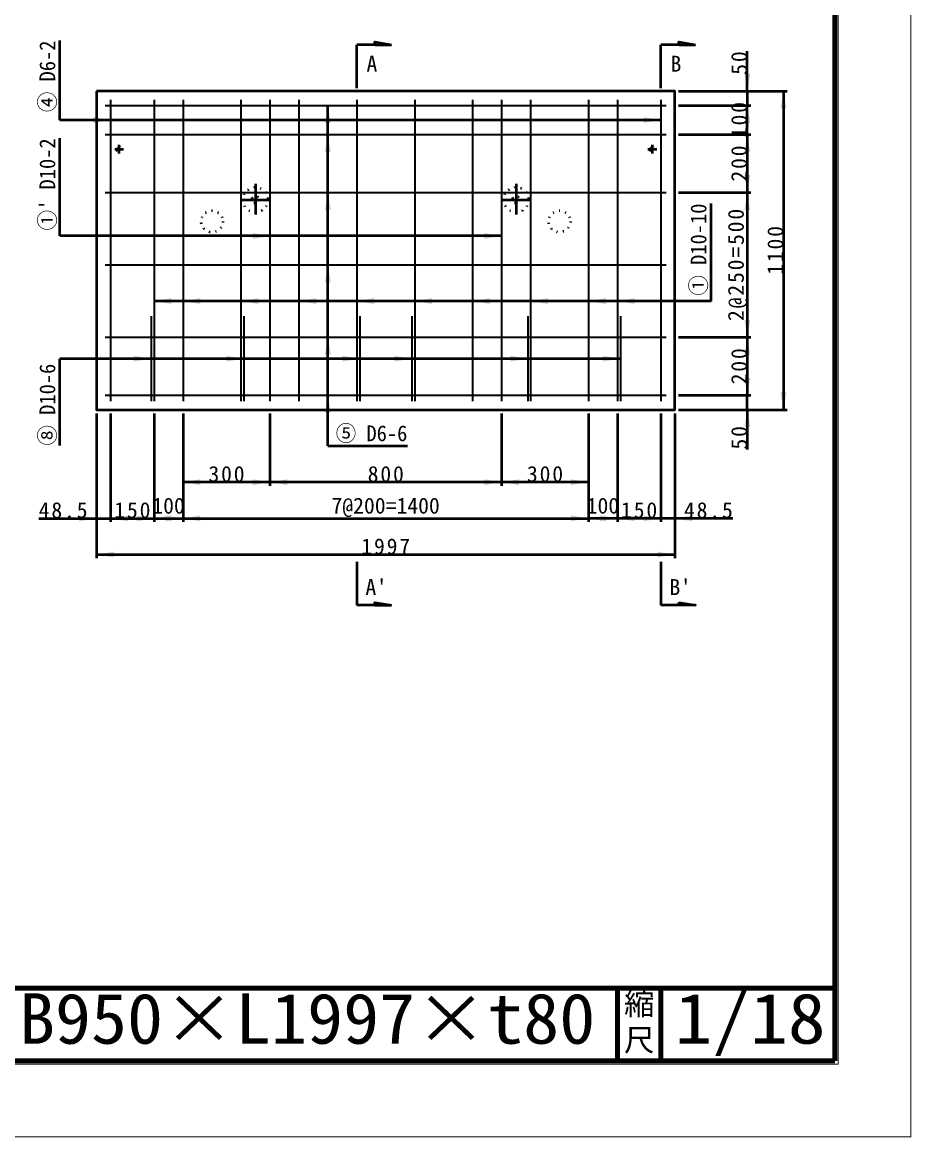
# Model space of a CAD drawing. Units: millimetres, scale not verified, with parts at other scales. Extents: x -2102 to 2102, y -1485 to 1485.
# Drawn here: x 875 to 2102, y -1485 to 54 of the extents above; entities that cross this region are included whole.
import ezdxf
from ezdxf.enums import TextEntityAlignment as Align

# ---------------------------------------------------------------- set-up
doc = ezdxf.new("R2010")
doc.units = ezdxf.units.MM
doc.header["$LTSCALE"] = 5
doc.linetypes.add('DOTTED', pattern=[1.75, 0.25, -1.5])
doc.linetypes.add('LONG_DASHED_DOTTED', pattern=[15.25, 12, -1.5, 0.25, -1.5])
doc.layers.add('0-0_V-nasSTD', color=7, linetype='Continuous', lineweight=50)
doc.layers.add('0-1_0', color=7, linetype='Continuous', lineweight=100)
doc.styles.add('ＭＳ ゴシック', font='')
doc.styles.get('ＭＳ ゴシック').set_extended_font_data('MS Gothic')

msp = doc.modelspace()

# ---------------------------------------------------------------- linework, layer by layer
at = {"layer": '0-0_V-nasSTD'}
for p, q in [((927.397, -81.2), (927.397, 28.8)), ((1337.397, -37.2), (1337.397, 22.8)), ((1362.397, 22.8), (1337.397, 22.8)), ((1362.397, 22.8), (1385.437, 22.8)), ((1757.397, -37.2), (1757.397, 22.8)), ((1782.397, 22.8), (1757.397, 22.8)), ((1782.397, 22.8), (1805.437, 22.8)), ((1876.797, -41.2), (1876.797, 13.8)), ((1781.797, -41.2), (1931.797, -41.2)), ((1876.797, -41.2), (1876.797, -61.2)), ((1926.797, -41.2), (1926.797, -481.2)), ((1297.397, -531.2), (1297.397, -61.2)), ((1781.797, -61.2), (1881.797, -61.2)), ((1876.797, -101.2), (1876.797, -61.2)), ((1757.397, -81.2), (927.397, -81.2)), ((927.397, -241.2), (927.397, -106.2)), ((1781.797, -101.2), (1881.797, -101.2)), ((1876.797, -101.2), (1876.797, -181.2)), ((1781.797, -181.2), (1881.797, -181.2)), ((1876.797, -181.2), (1876.797, -381.2)), ((1826.797, -331.2), (1826.797, -196.2)), ((1537.397, -241.2), (927.397, -241.2)), ((1826.797, -331.2), (1057.397, -331.2)), ((1781.797, -381.2), (1881.797, -381.2)), ((1876.797, -381.2), (1876.797, -461.2)), ((1701.397, -410.686), (927.397, -410.686)), ((927.397, -530.686), (927.397, -410.686)), ((1781.797, -461.2), (1881.797, -461.2)), ((1876.797, -481.2), (1876.797, -461.2)), ((977.997, -486.2), (977.997, -686.2)), ((997.397, -486.2), (997.397, -636.2)), ((1057.397, -486.2), (1057.397, -636.2)), ((1097.397, -486.2), (1097.397, -636.2)), ((1217.397, -486.2), (1217.397, -586.2)), ((1537.397, -486.2), (1537.397, -586.2)), ((1657.397, -486.2), (1657.397, -636.2)), ((1697.397, -486.2), (1697.397, -636.2)), ((1757.397, -486.2), (1757.397, -636.2)), ((1776.797, -486.2), (1776.797, -686.2)), ((1781.797, -481.2), (1931.797, -481.2)), ((1876.797, -481.2), (1876.797, -536.2)), ((1297.397, -531.2), (1407.397, -531.2)), ((1217.397, -581.2), (1097.397, -581.2)), ((1537.397, -581.2), (1217.397, -581.2)), ((1657.397, -581.2), (1537.397, -581.2)), ((897.997, -631.2), (977.997, -631.2)), ((1057.397, -631.2), (1097.397, -631.2)), ((1097.397, -631.2), (1657.397, -631.2)), ((1697.397, -631.2), (1657.397, -631.2)), ((1856.797, -631.2), (1776.797, -631.2)), ((977.997, -681.2), (1776.797, -681.2)), ((1337.397, -691.2), (1337.397, -751.2)), ((1757.397, -691.2), (1757.397, -751.2)), ((1362.397, -751.2), (1337.397, -751.2)), ((1362.397, -751.2), (1385.437, -751.2)), ((1782.397, -751.2), (1757.397, -751.2)), ((1782.397, -751.2), (1782.397, -747.36))]:
    msp.add_line(p, q, dxfattribs=at)
at = {"layer": '0-0_V-nasSTD', "lineweight": 35}
for p, q in [((989.997, -61.2), (1764.797, -61.2)), ((997.397, -53.2), (997.397, -469.2)), ((1057.397, -53.2), (1057.397, -469.2)), ((1097.397, -53.2), (1097.397, -469.2)), ((1177.397, -53.2), (1177.397, -469.2)), ((1217.397, -53.2), (1217.397, -469.2)), ((1257.397, -53.2), (1257.397, -469.2)), ((1337.397, -53.2), (1337.397, -469.2)), ((1417.397, -53.2), (1417.397, -469.2)), ((1497.397, -53.2), (1497.397, -469.2)), ((1537.397, -53.2), (1537.397, -469.2)), ((1577.397, -53.2), (1577.397, -469.2)), ((1657.397, -53.2), (1657.397, -469.2)), ((1697.397, -53.2), (1697.397, -469.2)), ((1757.397, -53.2), (1757.397, -469.2)), ((989.997, -101.2), (1764.797, -101.2)), ((989.997, -181.2), (1764.797, -181.2)), ((989.997, -281.2), (1764.797, -281.2)), ((1053.397, -352.171), (1053.397, -469.2)), ((1181.397, -352.171), (1181.397, -469.2)), ((1341.397, -352.171), (1341.397, -469.2)), ((1413.397, -352.171), (1413.397, -469.2)), ((1573.397, -352.171), (1573.397, -469.2)), ((1701.397, -352.171), (1701.397, -469.2)), ((989.997, -381.2), (1764.797, -381.2)), ((989.997, -461.2), (1764.797, -461.2))]:
    msp.add_line(p, q, dxfattribs=at)
at = {"layer": '0-0_V-nasSTD', "linetype": 'LONG_DASHED_DOTTED'}
for p, q in [((1003.197, -121.2), (1015.197, -121.2)), ((1009.197, -127.2), (1009.197, -115.2)), ((1739.597, -121.2), (1751.597, -121.2)), ((1745.597, -127.2), (1745.597, -115.2)), ((1197.397, -169.4), (1197.397, -211.8)), ((1557.397, -169.4), (1557.397, -211.8)), ((1176.197, -191.2), (1218.597, -191.2)), ((1536.197, -191.2), (1578.597, -191.2))]:
    msp.add_line(p, q, dxfattribs=at)
at = {"layer": '0-0_V-nasSTD', "lineweight": 100}
for p, q in [((1697.5, -1280), (1697.5, -1380)), ((1757.5, -1280), (1757.5, -1380)), ((-1997.5, -1380), (1997.5, -1380))]:
    msp.add_line(p, q, dxfattribs=at)
at = {"layer": '0-0_V-nasSTD', "lineweight": 18}
for points in [[(-2102.5, -1485), (-2102.5, 1485), (2102.5, 1485), (2102.5, -1485)], [(-2002.5, -1385), (-2002.5, 1385), (2002.5, 1385), (2002.5, -1385)]]:
    msp.add_lwpolyline(points, close=True, dxfattribs=at)
at = {"layer": '0-0_V-nasSTD', "lineweight": 100}
msp.add_lwpolyline([(1997.5, -1380), (1997.5, 1380), (-1997.5, 1380)], dxfattribs=at)
at = {"layer": '0-0_V-nasSTD'}
for points in [[(1362.397, 22.8), (1362.397, 26.64), (1385.437, 22.8)], [(1782.397, 22.8), (1782.397, 26.64), (1805.437, 22.8)], [(977.997, -631.2), (997.397, -631.2), (1057.397, -631.2)], [(1776.797, -631.2), (1757.397, -631.2), (1697.397, -631.2)], [(1362.397, -751.2), (1362.397, -747.36), (1385.437, -751.2)], [(1782.397, -747.36), (1805.437, -751.2), (1782.397, -751.2)]]:
    msp.add_lwpolyline(points, dxfattribs=at)
msp.add_lwpolyline([(977.997, -41.2), (977.997, -481.2), (1776.797, -481.2), (1776.797, -41.2)], close=True, dxfattribs=at)
at = {"layer": '0-0_V-nasSTD', "linetype": 'DOTTED'}
for centre, radius in [((1009.197, -121.2), 3.8), ((1009.197, -121.2), 2.4), ((1009.197, -121.2), 2), ((1745.597, -121.2), 3.8), ((1745.597, -121.2), 2.4), ((1745.597, -121.2), 2), ((1197.397, -191.2), 17.2), ((1557.397, -191.2), 17.2), ((1197.397, -191.2), 5), ((1557.397, -191.2), 5), ((1137.397, -221.2), 15), ((1617.397, -221.2), 15)]:
    msp.add_circle(centre, radius, dxfattribs=at)
at = {"layer": '0-0_V-nasSTD'}
for points in [[(1872.797, -17.2), (1876.797, -41.2), (1876.797, -17.2)], [(1876.797, -41.2), (1876.797, -17.2), (1880.797, -17.2)], [(1922.797, -65.2), (1926.797, -65.2), (1926.797, -41.2)], [(1926.797, -65.2), (1926.797, -41.2), (1930.797, -65.2)], [(1293.397, -85.2), (1297.397, -85.2), (1297.397, -61.2)], [(1297.397, -85.2), (1297.397, -61.2), (1301.397, -85.2)], [(1872.797, -85.2), (1876.797, -85.2), (1876.797, -61.2)], [(1876.797, -85.2), (1876.797, -61.2), (1880.797, -85.2)], [(973.397, -81.2), (973.397, -77.2), (997.397, -81.2)], [(973.397, -85.2), (973.397, -81.2), (997.397, -81.2)], [(1733.397, -81.2), (1733.397, -77.2), (1757.397, -81.2)], [(1733.397, -85.2), (1733.397, -81.2), (1757.397, -81.2)], [(1872.797, -77.2), (1876.797, -101.2), (1876.797, -77.2)], [(1876.797, -101.2), (1876.797, -77.2), (1880.797, -77.2)], [(1293.397, -125.2), (1297.397, -125.2), (1297.397, -101.2)], [(1297.397, -125.2), (1297.397, -101.2), (1301.397, -125.2)], [(1872.797, -125.2), (1876.797, -125.2), (1876.797, -101.2)], [(1876.797, -125.2), (1876.797, -101.2), (1880.797, -125.2)], [(1872.797, -157.2), (1876.797, -181.2), (1876.797, -157.2)], [(1876.797, -181.2), (1876.797, -157.2), (1880.797, -157.2)], [(1293.397, -205.2), (1297.397, -205.2), (1297.397, -181.2)], [(1297.397, -205.2), (1297.397, -181.2), (1301.397, -205.2)], [(1872.797, -205.2), (1876.797, -205.2), (1876.797, -181.2)], [(1876.797, -205.2), (1876.797, -181.2), (1880.797, -205.2)], [(1193.397, -241.2), (1193.397, -237.2), (1217.397, -241.2)], [(1193.397, -245.2), (1193.397, -241.2), (1217.397, -241.2)], [(1513.397, -241.2), (1513.397, -237.2), (1537.397, -241.2)], [(1513.397, -245.2), (1513.397, -241.2), (1537.397, -241.2)], [(1293.397, -305.2), (1297.397, -305.2), (1297.397, -281.2)], [(1297.397, -305.2), (1297.397, -281.2), (1301.397, -305.2)], [(1057.397, -331.2), (1081.397, -331.2), (1081.397, -327.2)], [(1057.397, -331.2), (1081.397, -335.2), (1081.397, -331.2)], [(1097.397, -331.2), (1121.397, -331.2), (1121.397, -327.2)], [(1097.397, -331.2), (1121.397, -335.2), (1121.397, -331.2)], [(1177.397, -331.2), (1201.397, -331.2), (1201.397, -327.2)], [(1177.397, -331.2), (1201.397, -335.2), (1201.397, -331.2)], [(1257.397, -331.2), (1281.397, -331.2), (1281.397, -327.2)], [(1257.397, -331.2), (1281.397, -335.2), (1281.397, -331.2)], [(1337.397, -331.2), (1361.397, -331.2), (1361.397, -327.2)], [(1337.397, -331.2), (1361.397, -335.2), (1361.397, -331.2)], [(1417.397, -331.2), (1441.397, -331.2), (1441.397, -327.2)], [(1417.397, -331.2), (1441.397, -335.2), (1441.397, -331.2)], [(1497.397, -331.2), (1521.397, -331.2), (1521.397, -327.2)], [(1497.397, -331.2), (1521.397, -335.2), (1521.397, -331.2)], [(1577.397, -331.2), (1601.397, -331.2), (1601.397, -327.2)], [(1577.397, -331.2), (1601.397, -335.2), (1601.397, -331.2)], [(1657.397, -331.2), (1681.397, -331.2), (1681.397, -327.2)], [(1657.397, -331.2), (1681.397, -335.2), (1681.397, -331.2)], [(1697.397, -331.2), (1721.397, -331.2), (1721.397, -327.2)], [(1697.397, -331.2), (1721.397, -335.2), (1721.397, -331.2)], [(1872.797, -357.2), (1876.797, -381.2), (1876.797, -357.2)], [(1876.797, -381.2), (1876.797, -357.2), (1880.797, -357.2)], [(1293.397, -405.2), (1297.397, -405.2), (1297.397, -381.2)], [(1297.397, -405.2), (1297.397, -381.2), (1301.397, -405.2)], [(1872.797, -405.2), (1876.797, -405.2), (1876.797, -381.2)], [(1876.797, -405.2), (1876.797, -381.2), (1880.797, -405.2)], [(1029.397, -410.686), (1029.397, -406.686), (1053.397, -410.686)], [(1029.397, -414.686), (1029.397, -410.686), (1053.397, -410.686)], [(1157.397, -410.686), (1157.397, -406.686), (1181.397, -410.686)], [(1157.397, -414.686), (1157.397, -410.686), (1181.397, -410.686)], [(1317.397, -410.686), (1317.397, -406.686), (1341.397, -410.686)], [(1317.397, -414.686), (1317.397, -410.686), (1341.397, -410.686)], [(1389.397, -410.686), (1389.397, -406.686), (1413.397, -410.686)], [(1389.397, -414.686), (1389.397, -410.686), (1413.397, -410.686)], [(1549.397, -410.686), (1549.397, -406.686), (1573.397, -410.686)], [(1549.397, -414.686), (1549.397, -410.686), (1573.397, -410.686)], [(1677.397, -410.686), (1677.397, -406.686), (1701.397, -410.686)], [(1677.397, -414.686), (1677.397, -410.686), (1701.397, -410.686)], [(1872.797, -437.2), (1876.797, -461.2), (1876.797, -437.2)], [(1876.797, -461.2), (1876.797, -437.2), (1880.797, -437.2)], [(1293.397, -485.2), (1297.397, -485.2), (1297.397, -461.2)], [(1297.397, -485.2), (1297.397, -461.2), (1301.397, -485.2)], [(1922.797, -457.2), (1926.797, -481.2), (1926.797, -457.2)], [(1926.797, -481.2), (1926.797, -457.2), (1930.797, -457.2)], [(1872.797, -505.2), (1876.797, -505.2), (1876.797, -481.2)], [(1876.797, -505.2), (1876.797, -481.2), (1880.797, -505.2)], [(1097.397, -581.2), (1121.397, -581.2), (1121.397, -577.2)], [(1097.397, -581.2), (1121.397, -585.2), (1121.397, -581.2)], [(1193.397, -581.2), (1193.397, -577.2), (1217.397, -581.2)], [(1193.397, -585.2), (1193.397, -581.2), (1217.397, -581.2)], [(1217.397, -581.2), (1241.397, -581.2), (1241.397, -577.2)], [(1217.397, -581.2), (1241.397, -585.2), (1241.397, -581.2)], [(1513.397, -581.2), (1513.397, -577.2), (1537.397, -581.2)], [(1513.397, -585.2), (1513.397, -581.2), (1537.397, -581.2)], [(1537.397, -581.2), (1561.397, -581.2), (1561.397, -577.2)], [(1537.397, -581.2), (1561.397, -585.2), (1561.397, -581.2)], [(1633.397, -581.2), (1633.397, -577.2), (1657.397, -581.2)], [(1633.397, -585.2), (1633.397, -581.2), (1657.397, -581.2)], [(953.997, -631.2), (953.997, -627.2), (977.997, -631.2)], [(997.397, -631.2), (1021.397, -631.2), (1021.397, -627.2)], [(1033.397, -631.2), (1033.397, -627.2), (1057.397, -631.2)], [(1057.397, -631.2), (1081.397, -631.2), (1081.397, -627.2)], [(1073.397, -631.2), (1073.397, -627.2), (1097.397, -631.2)], [(1097.397, -631.2), (1121.397, -631.2), (1121.397, -627.2)], [(1633.397, -631.2), (1633.397, -627.2), (1657.397, -631.2)], [(1657.397, -631.2), (1681.397, -631.2), (1681.397, -627.2)], [(1673.397, -631.2), (1673.397, -627.2), (1697.397, -631.2)], [(1697.397, -631.2), (1721.397, -631.2), (1721.397, -627.2)], [(1733.397, -631.2), (1733.397, -627.2), (1757.397, -631.2)], [(1776.797, -631.2), (1800.797, -631.2), (1800.797, -627.2)], [(953.997, -635.2), (953.997, -631.2), (977.997, -631.2)], [(997.397, -631.2), (1021.397, -635.2), (1021.397, -631.2)], [(1033.397, -635.2), (1033.397, -631.2), (1057.397, -631.2)], [(1057.397, -631.2), (1081.397, -635.2), (1081.397, -631.2)], [(1073.397, -635.2), (1073.397, -631.2), (1097.397, -631.2)], [(1097.397, -631.2), (1121.397, -635.2), (1121.397, -631.2)], [(1633.397, -635.2), (1633.397, -631.2), (1657.397, -631.2)], [(1657.397, -631.2), (1681.397, -635.2), (1681.397, -631.2)], [(1673.397, -635.2), (1673.397, -631.2), (1697.397, -631.2)], [(1697.397, -631.2), (1721.397, -635.2), (1721.397, -631.2)], [(1733.397, -635.2), (1733.397, -631.2), (1757.397, -631.2)], [(1776.797, -631.2), (1800.797, -635.2), (1800.797, -631.2)], [(977.997, -681.2), (1001.997, -681.2), (1001.997, -677.2)], [(977.997, -681.2), (1001.997, -685.2), (1001.997, -681.2)], [(1752.797, -681.2), (1752.797, -677.2), (1776.797, -681.2)], [(1752.797, -685.2), (1752.797, -681.2), (1776.797, -681.2)]]:
    msp.add_solid(points, dxfattribs=at)
at = {"layer": '0-1_0'}
msp.add_line((-1997.5, -1280), (1997.5, -1280), dxfattribs=at)

# ---------------------------------------------------------------- texts
at = {"layer": '0-0_V-nasSTD', "style": 'ＭＳ ゴシック', "width": 0.95}
for s, p in [('④ D6-2', (927.397, -70.312)), ("①' D10-2", (927.397, -233.63)), ('① D10-10', (1826.797, -323.63)), ('⑧ D10-6', (927.397, -530.686))]:
    msp.add_text(s, height=21.85, rotation=90, dxfattribs=at).set_placement(p, align=Align.BOTTOM_LEFT)
at = {"layer": '0-0_V-nasSTD', "style": 'ＭＳ ゴシック'}
for s, height, p in [('A', 21.99, (1350.762, -21.025)), ('B', 21.99, (1770.762, -21.025)), ('100', 21.99, (1054.897, -631.2)), ('7@200=1400', 21.99, (1302.397, -631.2)), ('100', 21.99, (1654.897, -631.2)), ("A'", 21.99, (1349.286, -743.644)), ("B'", 21.99, (1769.286, -743.644)), ('縮', 30.79, (1706.482, -1326.001)), ('尺', 30.79, (1706.476, -1375.99))]:
    msp.add_text(s, height=height, dxfattribs=at).set_placement(p, align=Align.BOTTOM_LEFT)
for s, height, width, p in [('⑤ D6-6', 21.85, 0.95, (1308.285, -531.2)), ('H1100×B950×L1997×t80', 69.65, 1.05, (522.5, -1377.492)), ('1/18', 69.65, 1.1, (1776.5, -1377.418))]:
    msp.add_text(s, height=height, dxfattribs=dict(at, width=width)).set_placement(p, align=Align.BOTTOM_LEFT)
at = {"layer": '0-0_V-nasSTD', "char_height": 21.99, "attachment_point": 7, "rotation": 90, "style": 'ＭＳ ゴシック'}
for s, insert in [('\\T1.17;50', (1876.797, -18.7)), ('\\T1.17;100', (1876.797, -106.2)), ('\\T1.17;200', (1876.797, -166.2)), ('\\T1.17;2@250=500', (1876.797, -358.7)), ('\\T1.17;1100', (1926.797, -294.95)), ('\\T1.17;200', (1876.797, -446.2)), ('\\T1.17;50', (1876.797, -536.2))]:
    msp.add_mtext(s, dxfattribs=dict(at, insert=insert))
at = {"layer": '0-0_V-nasSTD', "char_height": 21.99, "attachment_point": 7, "style": 'ＭＳ ゴシック'}
for s, insert in [('\\T1.17;300', (1132.397, -581.2)), ('\\T1.17;800', (1352.397, -581.2)), ('\\T1.17;300', (1572.397, -581.2)), ('\\T1.17;48.5', (897.997, -631.2)), ('\\T1.17;150', (1002.397, -631.2)), ('\\T1.17;150', (1702.397, -631.2)), ('\\T1.17;48.5', (1789.297, -631.2)), ('\\T1.17;1997', (1343.647, -681.2))]:
    msp.add_mtext(s, dxfattribs=dict(at, insert=insert))

doc.saveas('drawing.dxf')
